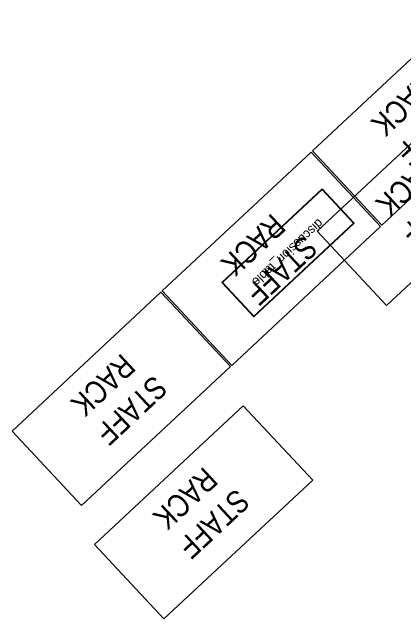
# Model space of a CAD drawing. Header units: metres. Extents: x -11185 to 5117, y -12440 to 5060.
# Drawn here: x -11185 to -9453, y -4757 to -2073 of the extents above; entities that cross this region are included whole.
import ezdxf
from ezdxf.enums import TextEntityAlignment as Align

# ---------------------------------------------------------------- set-up
doc = ezdxf.new("R2010")
doc.units = ezdxf.units.M
doc.layers.add('FixtureLabels', color=2, linetype='Continuous')
doc.layers.add('Fixtures', color=3, linetype='Continuous')
doc.layers.add('I-LK FF&E', color=1, linetype='Continuous', lineweight=9)
doc.layers.add('I-LK TEXT', color=31, linetype='Continuous', lineweight=5)
doc.styles.add('LK TXT', font='Arial Narrow.ttf')

# ---------------------------------------------------------------- blocks, each defined once
blk = doc.blocks.new('STAFF_RACK_1')
at = {"layer": 'I-LK FF&E'}
blk.add_lwpolyline([(900, 468.1), (0, 468.1), (0, 18.1), (900, 18.1)], close=True, dxfattribs=at)
at = {"layer": 'I-LK TEXT', "color": 0, "linetype": 'Continuous', "ltscale": 3, "insert": (-97.9, 361.5), "char_height": 100, "attachment_point": 1, "style": 'LK TXT'}
blk.add_mtext_dynamic_manual_height_columns('\\pxqc;STAFF\\P RACK', width=1099.487, gutter_width=1, heights=[0], dxfattribs=at)
blk = doc.blocks.new('STAFF_RACK_2')
at = {"layer": 'I-LK FF&E'}
blk.add_lwpolyline([(900, 468.1), (0, 468.1), (0, 18.1), (900, 18.1)], close=True, dxfattribs=at)
at = {"layer": 'I-LK TEXT', "color": 0, "linetype": 'Continuous', "ltscale": 3, "insert": (-97.9, 361.5), "char_height": 100, "attachment_point": 1, "style": 'LK TXT'}
blk.add_mtext_dynamic_manual_height_columns('\\pxqc;STAFF\\P RACK', width=1099.487, gutter_width=1, heights=[0], dxfattribs=at)
blk = doc.blocks.new('STAFF_RACK_3')
at = {"layer": 'I-LK FF&E'}
blk.add_lwpolyline([(900, 468.1), (0, 468.1), (0, 18.1), (900, 18.1)], close=True, dxfattribs=at)
at = {"layer": 'I-LK TEXT', "color": 0, "linetype": 'Continuous', "ltscale": 3, "insert": (-97.9, 361.5), "char_height": 100, "attachment_point": 1, "style": 'LK TXT'}
blk.add_mtext_dynamic_manual_height_columns('\\pxqc;STAFF\\P RACK', width=1099.487, gutter_width=1, heights=[0], dxfattribs=at)
blk = doc.blocks.new('STAFF_RACK_4')
at = {"layer": 'I-LK FF&E'}
blk.add_lwpolyline([(900, 468.1), (0, 468.1), (0, 18.1), (900, 18.1)], close=True, dxfattribs=at)
at = {"layer": 'I-LK TEXT', "color": 0, "linetype": 'Continuous', "ltscale": 3, "insert": (-97.9, 361.5), "char_height": 100, "attachment_point": 1, "style": 'LK TXT'}
blk.add_mtext_dynamic_manual_height_columns('\\pxqc;STAFF\\P RACK', width=1099.487, gutter_width=1, heights=[0], dxfattribs=at)
blk = doc.blocks.new('STAFF_RACK_6')
at = {"layer": 'I-LK FF&E'}
blk.add_lwpolyline([(900, 468.1), (0, 468.1), (0, 18.1), (900, 18.1)], close=True, dxfattribs=at)
at = {"layer": 'I-LK TEXT', "color": 0, "linetype": 'Continuous', "ltscale": 3, "insert": (-97.9, 361.5), "char_height": 100, "attachment_point": 1, "style": 'LK TXT'}
blk.add_mtext_dynamic_manual_height_columns('\\pxqc;STAFF\\P RACK', width=1099.487, gutter_width=1, heights=[0], dxfattribs=at)

msp = doc.modelspace()

# ---------------------------------------------------------------- linework, layer by layer
at = {"layer": 'Fixtures'}
msp.add_lwpolyline([(-9813.8, -2855.9), (-10256.7, -3268.9), (-10116.8, -3418.9), (-9673.9, -3006)], close=True, dxfattribs=at)

# ---------------------------------------------------------------- block references
at = {"rotation": -137}
for name, p in [('STAFF_RACK_1', (-9210.8, -2059.9)), ('STAFF_RACK_4', (-9190.3, -2414.8)), ('STAFF_RACK_2', (-9875.1, -2679.3)), ('STAFF_RACK_3', (-10539.3, -3298.7)), ('STAFF_RACK_6', (-10175, -3800.4))]:
    msp.add_blockref(name, p, dxfattribs=at)

# ---------------------------------------------------------------- texts
at = {"layer": 'FixtureLabels'}
msp.add_text('discussion_table', height=41.024, rotation=-137, dxfattribs=at).set_placement((-9965.3, -3137.4), align=Align.MIDDLE_CENTER)

doc.saveas('drawing.dxf')
